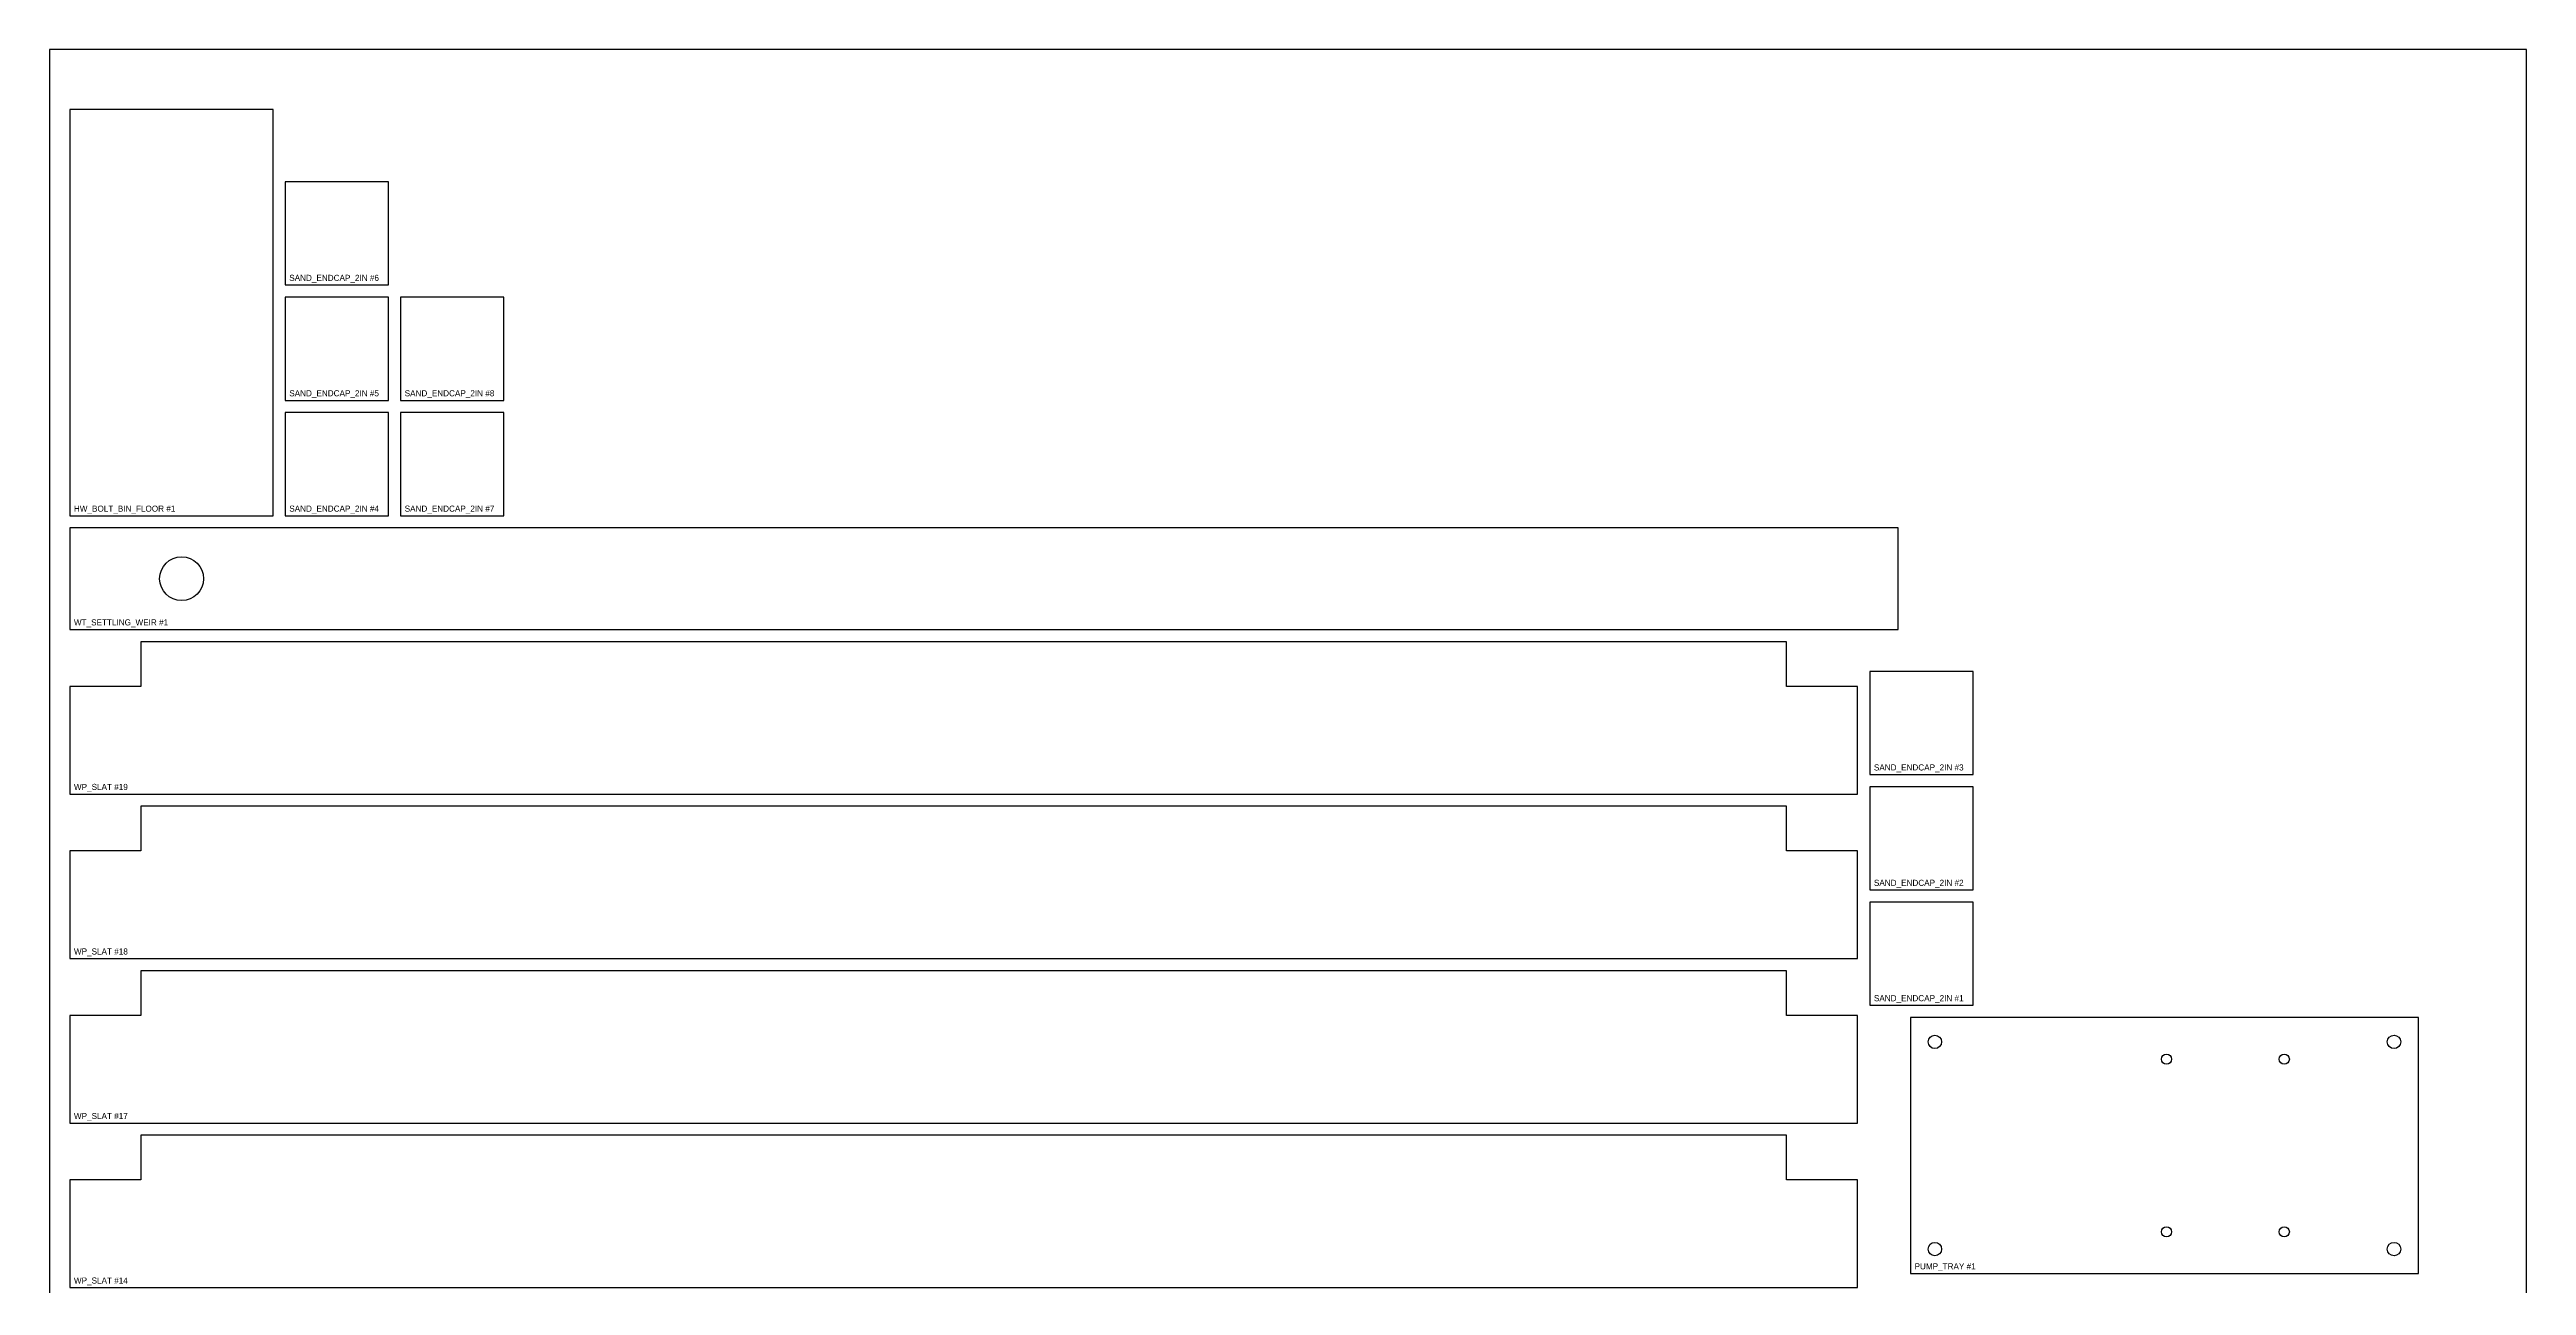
# Model space of a CAD drawing. Header units: millimetres. Extents: x 0 to 1222, y 0 to 2438.
# Drawn here: x 0 to 1219, y 1830 to 2438 of the extents above; entities that cross this region are included whole.
import ezdxf

# ---------------------------------------------------------------- set-up
doc = ezdxf.new("R2010")
doc.units = ezdxf.units.MM
for name, color, linetype in [('CUT_HOLES', 7, 'Continuous'), ('CUT_OUTER', 7, 'Continuous'), ('PART_MARK_NO_CUT', 7, 'Continuous'), ('STOCK_NO_CUT', 7, 'Continuous')]:
    doc.layers.add(name, color=color, linetype=linetype)

msp = doc.modelspace()

# ---------------------------------------------------------------- linework, layer by layer
at = {"layer": 'CUT_HOLES'}
for centre, radius in [((65, 2177.9), 10.8), ((928, 1949.9), 3.3), ((1154, 1949.9), 3.3), ((1042, 1941.4), 2.5), ((1100, 1941.4), 2.5), ((1042, 1856.4), 2.5), ((1100, 1856.4), 2.5), ((928, 1847.9), 3.3), ((1154, 1847.9), 3.3)]:
    msp.add_circle(centre, radius, dxfattribs=at)
at = {"layer": 'CUT_OUTER'}
for points in [[(110, 2208.9), (110, 2408.9), (10, 2408.9), (10, 2208.9)], [(116, 2322.5), (166.8, 2322.5), (166.8, 2373.3), (116, 2373.3)], [(116, 2265.7), (166.8, 2265.7), (166.8, 2316.5), (116, 2316.5)], [(172.8, 2265.7), (223.6, 2265.7), (223.6, 2316.5), (172.8, 2316.5)], [(116, 2208.9), (166.8, 2208.9), (166.8, 2259.7), (116, 2259.7)], [(172.8, 2208.9), (223.6, 2208.9), (223.6, 2259.7), (172.8, 2259.7)], [(10, 2152.9), (910, 2152.9), (910, 2202.9), (10, 2202.9)], [(10, 2071.9), (890, 2071.9), (890, 2124.9), (855, 2124.9), (855, 2146.9), (45, 2146.9), (45, 2124.9), (10, 2124.9)], [(896, 2081.5), (946.8, 2081.5), (946.8, 2132.3), (896, 2132.3)], [(896, 2024.7), (946.8, 2024.7), (946.8, 2075.5), (896, 2075.5)], [(10, 1990.9), (890, 1990.9), (890, 2043.9), (855, 2043.9), (855, 2065.9), (45, 2065.9), (45, 2043.9), (10, 2043.9)], [(896, 1967.9), (946.8, 1967.9), (946.8, 2018.7), (896, 2018.7)], [(10, 1909.9), (890, 1909.9), (890, 1962.9), (855, 1962.9), (855, 1984.9), (45, 1984.9), (45, 1962.9), (10, 1962.9)], [(916, 1835.9), (1166, 1835.9), (1166, 1961.9), (916, 1961.9)], [(10, 1828.9), (890, 1828.9), (890, 1881.9), (855, 1881.9), (855, 1903.9), (45, 1903.9), (45, 1881.9), (10, 1881.9)]]:
    msp.add_lwpolyline(points, close=True, dxfattribs=at)
at = {"layer": 'STOCK_NO_CUT'}
msp.add_lwpolyline([(0, 0), (1219.2, 0), (1219.2, 2438.4), (0, 2438.4)], close=True, dxfattribs=at)

# ---------------------------------------------------------------- texts
at = {"layer": 'PART_MARK_NO_CUT'}
for s, p in [('SAND_ENDCAP_2IN #6', (118, 2324.5)), ('SAND_ENDCAP_2IN #5', (118, 2267.7)), ('SAND_ENDCAP_2IN #8', (174.8, 2267.7)), ('HW_BOLT_BIN_FLOOR #1', (12, 2210.9)), ('SAND_ENDCAP_2IN #4', (118, 2210.9)), ('SAND_ENDCAP_2IN #7', (174.8, 2210.9)), ('WT_SETTLING_WEIR #1', (12, 2154.9)), ('SAND_ENDCAP_2IN #3', (898, 2083.5)), ('WP_SLAT #19', (12, 2073.9)), ('SAND_ENDCAP_2IN #2', (898, 2026.7)), ('WP_SLAT #18', (12, 1992.9)), ('SAND_ENDCAP_2IN #1', (898, 1969.9)), ('WP_SLAT #17', (12, 1911.9)), ('WP_SLAT #14', (12, 1830.9)), ('PUMP_TRAY #1', (918, 1837.9))]:
    msp.add_text(s, height=3, dxfattribs=at).set_placement(p)

doc.saveas('drawing.dxf')
